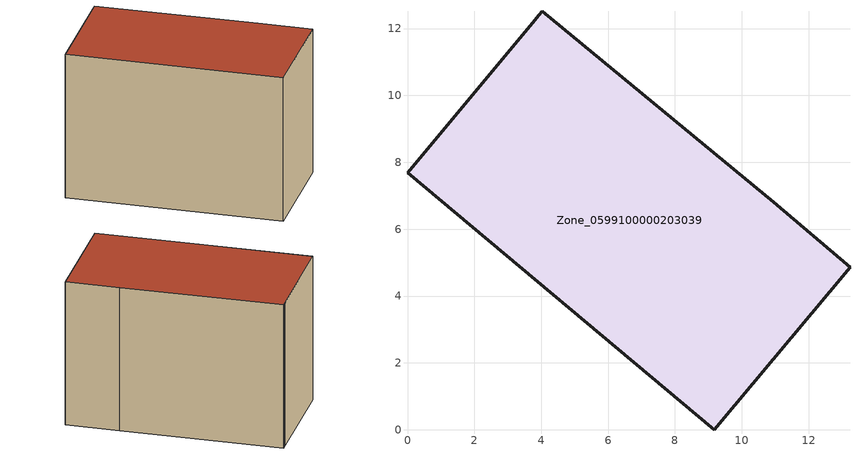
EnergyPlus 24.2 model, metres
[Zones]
Zone_0599100000203039
 floor ground (C_G): 9.18,0 0,7.68 3.81,12.25 3.93,12.4 4.03,12.52 10.95,6.8 13.24,4.86 z0
 wall outside (C_F): 0,7.68 9.18,0 13.24,4.86 10.95,6.8 4.03,12.52 3.93,12.4 3.81,12.25 0,7.68 z0:8.41
 roof outside (C_R): 3.81,12.25 0,7.68 9.18,0 13.24,4.86 10.95,6.8 4.03,12.52 3.93,12.4 z8.41
[BUILDING]
Pand.0599100000203039: North Axis=0; Terrain=City; Loads Convergence Tolerance Value=0.04; Temperature Convergence Tolerance Value=0.4; Solar Distribution=FullExterior; Maximum Number of Warmup Days=25; Minimum Number of Warmup Days=1
[Site:Location]
Rotterdam.The.Hague.AP_ZH_NLD Design_Conditions: Latitude=51.96; Longitude=4.45; Time Zone=1; Elevation=-4.5
[SITE:GROUNDTEMPERATURE:BUILDINGSURFACE]
18, 18, 18, 18, 18, 18, 18, 18, 18, 18, 18, 18
[MATERIAL] Thermal Absorptance=0.9; Solar Absorptance=0.7; Visible Absorptance=0.7
Name | Roughness | Thickness | Conductivity | Density | Specific Heat
G.TI.1946-1964 | MediumSmooth | 0.15 | 1 | 540 | 1210
F.TI.1946-1964 | Rough | 0.3 | 0.857143 | 1920 | 840
R.TI.1946-1964 | MediumRough | 0.2 | 0.277778 | 1500 | 1000
[CONSTRUCTION]
C_G: G.TI.1946-1964
C_F: F.TI.1946-1964
C_R: R.TI.1946-1964
[ZONE]
Zone_0599100000203039: Type=1; Multiplier=1; Ceiling Height=Autocalculate; Volume=Autocalculate; Floor Area=autocalculate; Part of Total Floor Area=Yes
[ZONEINFILTRATION:DESIGNFLOWRATE]
Infil_Zone_0599100000203039: Zone or ZoneList or Space or SpaceList=Zone_0599100000203039; Schedule=AlwaysOn; Design Flow Rate Calculation Method=Flow/Area; Flow Rate per Floor Area=0.003; Constant Term Coefficient=1; Temperature Term Coefficient=0; Velocity Term Coefficient=0; Velocity Squared Term Coefficient=0
[HVACTEMPLATE:ZONE:IDEALLOADSAIRSYSTEM]
Zone_0599100000203039: Maximum Heating Supply Air Temperature=50; Minimum Cooling Supply Air Temperature=13; Maximum Heating Supply Air Humidity Ratio=0.0156; Minimum Cooling Supply Air Humidity Ratio=0.0077; Heating Limit=NoLimit; Cooling Limit=NoLimit; Dehumidification Control Type=ConstantSensibleHeatRatio; Cooling Sensible Heat Ratio=0.7; Dehumidification Setpoint=60; Humidification Control Type=None; Humidification Setpoint=30; Outdoor Air Method=None; Outdoor Air Flow Rate per Person=0.00944; Outdoor Air Flow Rate per Zone Floor Area=0; Outdoor Air Flow Rate per Zone=0; Demand Controlled Ventilation Type=None; Outdoor Air Economizer Type=NoEconomizer; Heat Recovery Type=None; Sensible Heat Recovery Effectiveness=0.7; Latent Heat Recovery Effectiveness=0.65
[ZONECONTROL:THERMOSTAT]
ThermostatControl_Zone_0599100000203039: Zone or ZoneList=Zone_0599100000203039; Control Type Schedule=DualSetpointControlType; Control 1=Thermostat_Zone_0599100000203039; Temperature Difference Between Cutout And Setpoint=0
[THERMOSTATSETPOINT:DUALSETPOINT]
Thermostat_Zone_0599100000203039: Heating Setpoint Temperature Schedule=HeatingSetpoint_Zone_0599100000203039; Cooling Setpoint Temperature Schedule=CoolingSetpoint_Zone_0599100000203039
[SCHEDULE:COMPACT]
HeatingSetpoint_Zone_0599100000203039: Through: 12/31, For: AllDays, Until: 24:00, 21
CoolingSetpoint_Zone_0599100000203039: Through: 12/31, For: AllDays, Until: 24:00, 24
DualSetpointControlType: Through: 12/31, For: AllDays, Until: 24:00, 4
AlwaysOn: Through: 12/31, For: AllDays, Until: 24:00, 1
